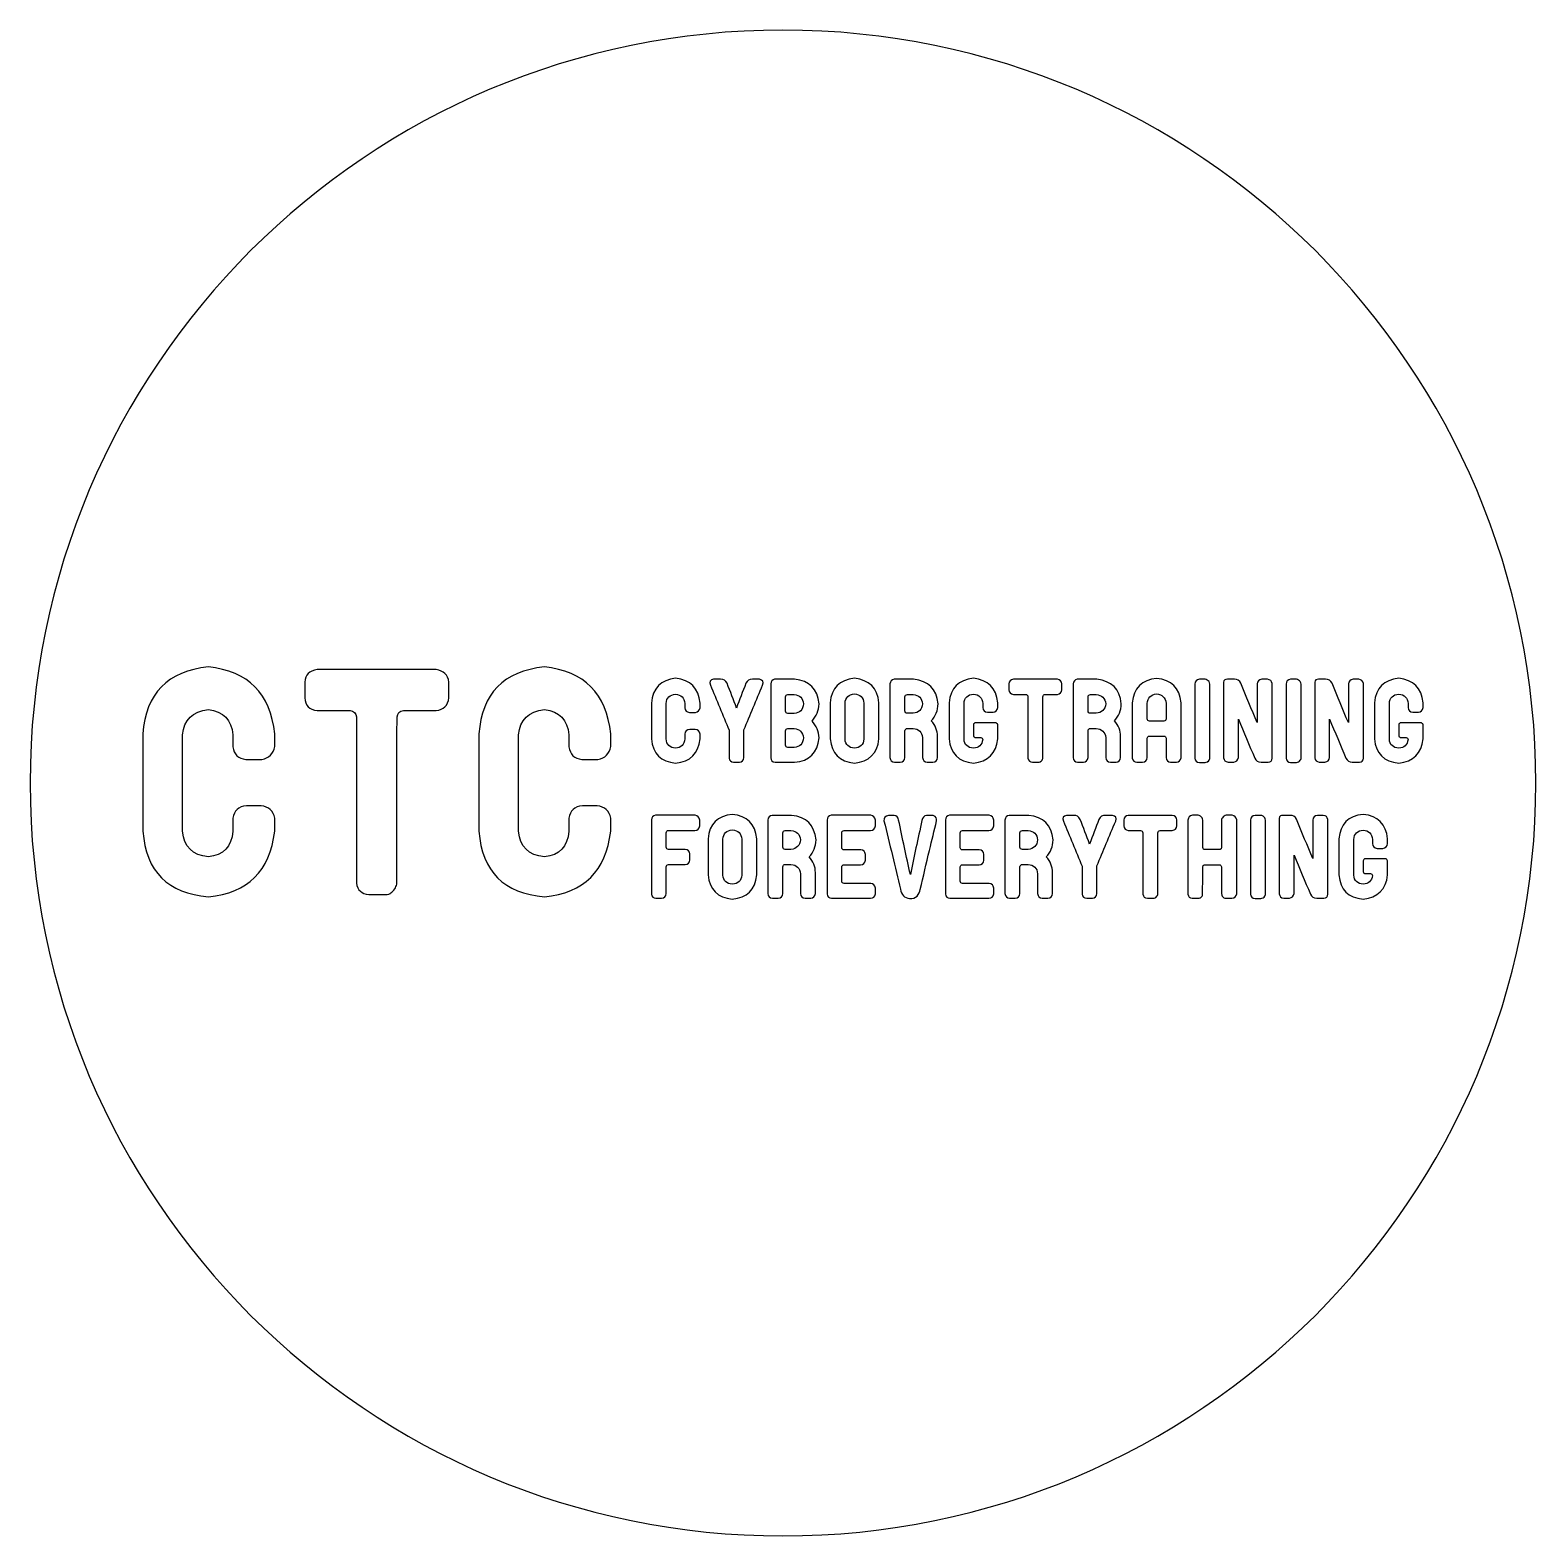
# Model space of a CAD drawing. Extents: x 26 to 109, y 103 to 277.
# Drawn here: x 26.2 to 108.5, y 103.5 to 185.8 of the extents above; entities that cross this region are included whole.
import ezdxf

# ---------------------------------------------------------------- set-up
doc = ezdxf.new("R2010")
doc.units = 0
doc.header["$MEASUREMENT"] = 0
doc.layers.add('LAYER_1', color=7, linetype='CONTINUOUS')

# ---------------------------------------------------------------- blocks, each defined once
blk = doc.blocks.new('BLOCK_3')
at = {"layer": 'LAYER_1', "color": 5}
for points, knots in [([(62.852, 148.727), (62.823, 148.578), (62.737, 148.491), (62.592, 148.467), (62.592, 148.467), (62.271, 148.467), (62.271, 148.467), (62.118, 148.483), (62.031, 148.568), (62.011, 148.721), (62.011, 148.721), (62.011, 148.963), (62.011, 148.963), (61.982, 149.266), (61.817, 149.435), (61.515, 149.471), (61.196, 149.435), (61.023, 149.266), (60.994, 148.963), (60.994, 148.963), (60.994, 147.022), (60.994, 147.022), (61.023, 146.707), (61.196, 146.536), (61.515, 146.508), (61.817, 146.536), (61.982, 146.707), (62.011, 147.022), (62.011, 147.022), (62.011, 147.282), (62.011, 147.282), (62.031, 147.435), (62.122, 147.519), (62.283, 147.536), (62.283, 147.536), (62.58, 147.536), (62.58, 147.536), (62.733, 147.516), (62.823, 147.431), (62.852, 147.282), (62.852, 147.282), (62.852, 147.022), (62.852, 147.022), (62.759, 146.215), (62.314, 145.776), (61.515, 145.703), (60.7, 145.767), (60.261, 146.207), (60.196, 147.022), (60.196, 147.022), (60.196, 148.982), (60.196, 148.982), (60.257, 149.796), (60.696, 150.246), (61.515, 150.331), (62.321, 150.246), (62.767, 149.796), (62.852, 148.982), (62.852, 148.982), (62.852, 148.727), (62.852, 148.727)], [0, 0, 0, 0, 1, 1, 1, 2, 2, 2, 3, 3, 3, 4, 4, 4, 5, 5, 5, 6, 6, 6, 7, 7, 7, 8, 8, 8, 9, 9, 9, 10, 10, 10, 11, 11, 11, 12, 12, 12, 13, 13, 13, 14, 14, 14, 15, 15, 15, 16, 16, 16, 17, 17, 17, 18, 18, 18, 19, 19, 19, 20, 20, 20, 20]), ([(66.094, 150.276), (66.283, 150.244), (66.342, 150.139), (66.269, 149.961), (65.923, 149.147), (65.582, 148.33), (65.247, 147.512), (65.247, 147.003), (65.247, 146.499), (65.247, 145.999), (65.231, 145.85), (65.148, 145.766), (64.999, 145.745), (64.999, 145.745), (64.684, 145.745), (64.684, 145.745), (64.539, 145.761), (64.455, 145.838), (64.431, 145.975), (64.431, 145.975), (64.431, 147.499), (64.431, 147.499), (64.096, 148.322), (63.757, 149.143), (63.414, 149.961), (63.342, 150.143), (63.398, 150.248), (63.583, 150.276), (63.583, 150.276), (63.971, 150.276), (63.971, 150.276), (64.136, 150.284), (64.255, 150.211), (64.328, 150.058), (64.501, 149.607), (64.672, 149.157), (64.842, 148.709), (65.007, 149.157), (65.178, 149.607), (65.356, 150.058), (65.424, 150.211), (65.544, 150.284), (65.713, 150.276), (65.713, 150.276), (66.094, 150.276), (66.094, 150.276)], [0, 0, 0, 0, 1, 1, 1, 2, 2, 2, 3, 3, 3, 4, 4, 4, 5, 5, 5, 6, 6, 6, 7, 7, 7, 8, 8, 8, 9, 9, 9, 10, 10, 10, 11, 11, 11, 12, 12, 12, 13, 13, 13, 14, 14, 14, 15, 15, 15, 15]), ([(69.354, 148.933), (69.342, 148.57), (69.213, 148.258), (68.967, 147.996), (69.213, 147.737), (69.342, 147.431), (69.354, 147.076), (69.274, 146.257), (68.826, 145.814), (68.011, 145.745), (68.011, 145.745), (66.953, 145.745), (66.953, 145.745), (66.799, 145.758), (66.719, 145.84), (66.711, 145.993), (66.711, 145.993), (66.711, 146.265), (66.711, 146.265), (66.711, 146.265), (66.711, 149.744), (66.711, 149.744), (66.711, 149.744), (66.711, 150.022), (66.711, 150.022), (66.719, 150.159), (66.79, 150.246), (66.923, 150.282), (66.923, 150.282), (68.011, 150.282), (68.011, 150.282), (68.822, 150.201), (69.27, 149.752), (69.354, 148.933)], [0, 0, 0, 0, 1, 1, 1, 2, 2, 2, 3, 3, 3, 4, 4, 4, 5, 5, 5, 6, 6, 6, 7, 7, 7, 8, 8, 8, 9, 9, 9, 10, 10, 10, 11, 11, 11, 11]), ([(71.284, 150.331), (72.095, 150.25), (72.54, 149.804), (72.621, 148.994), (72.621, 148.994), (72.621, 147.022), (72.621, 147.022), (72.536, 146.215), (72.091, 145.776), (71.284, 145.703), (70.477, 145.78), (70.036, 146.219), (69.959, 147.022), (69.959, 147.022), (69.959, 148.994), (69.959, 148.994), (70.028, 149.804), (70.469, 150.25), (71.284, 150.331)], [0, 0, 0, 0, 1, 1, 1, 2, 2, 2, 3, 3, 3, 4, 4, 4, 5, 5, 5, 6, 6, 6, 6]), ([(75.482, 148.002), (75.712, 147.763), (75.825, 147.479), (75.821, 147.149), (75.821, 147.149), (75.821, 145.999), (75.821, 145.999), (75.805, 145.842), (75.722, 145.76), (75.573, 145.751), (75.573, 145.751), (75.264, 145.751), (75.264, 145.751), (75.107, 145.76), (75.023, 145.842), (75.01, 145.999), (75.01, 145.999), (75.01, 147.088), (75.01, 147.088), (74.974, 147.399), (74.801, 147.568), (74.49, 147.596), (74.49, 147.596), (74.369, 147.596), (74.369, 147.596), (74.369, 147.596), (74.176, 147.596), (74.176, 147.596), (74.099, 147.588), (74.054, 147.546), (74.042, 147.469), (74.042, 147.469), (74.042, 145.999), (74.042, 145.999), (74.026, 145.842), (73.942, 145.76), (73.788, 145.751), (73.788, 145.751), (73.474, 145.751), (73.474, 145.751), (73.324, 145.763), (73.242, 145.846), (73.226, 145.999), (73.226, 145.999), (73.226, 147.596), (73.226, 147.596), (73.226, 147.596), (73.226, 148.419), (73.226, 148.419), (73.226, 148.419), (73.226, 150.022), (73.226, 150.022), (73.242, 150.163), (73.319, 150.248), (73.456, 150.276), (73.456, 150.276), (73.492, 150.276), (73.492, 150.276), (73.492, 150.276), (73.818, 150.276), (73.818, 150.276), (73.818, 150.276), (74.52, 150.276), (74.52, 150.276), (75.331, 150.195), (75.777, 149.748), (75.857, 148.933), (75.849, 148.574), (75.724, 148.264), (75.482, 148.002)], [0, 0, 0, 0, 1, 1, 1, 2, 2, 2, 3, 3, 3, 4, 4, 4, 5, 5, 5, 6, 6, 6, 7, 7, 7, 8, 8, 8, 9, 9, 9, 10, 10, 10, 11, 11, 11, 12, 12, 12, 13, 13, 13, 14, 14, 14, 15, 15, 15, 16, 16, 16, 17, 17, 17, 18, 18, 18, 19, 19, 19, 20, 20, 20, 21, 21, 21, 22, 22, 22, 23, 23, 23, 23]), ([(78.549, 148.473), (78.396, 148.49), (78.311, 148.576), (78.295, 148.733), (78.295, 148.733), (78.295, 148.963), (78.295, 148.963), (78.263, 149.274), (78.093, 149.443), (77.787, 149.471), (77.468, 149.443), (77.297, 149.274), (77.273, 148.963), (77.273, 148.963), (77.273, 147.016), (77.273, 147.016), (77.297, 146.701), (77.468, 146.534), (77.787, 146.513), (78.081, 146.534), (78.251, 146.693), (78.295, 146.992), (78.279, 147.052), (78.243, 147.086), (78.186, 147.094), (78.186, 147.094), (77.908, 147.094), (77.908, 147.094), (77.831, 147.098), (77.791, 147.136), (77.787, 147.209), (77.787, 147.209), (77.787, 147.79), (77.787, 147.79), (77.795, 147.858), (77.835, 147.897), (77.908, 147.905), (77.908, 147.905), (78.991, 147.905), (78.991, 147.905), (79.055, 147.897), (79.097, 147.858), (79.118, 147.79), (79.118, 147.79), (79.118, 147.276), (79.118, 147.276), (79.118, 147.276), (79.118, 147.094), (79.118, 147.094), (79.118, 147.094), (79.118, 147.022), (79.118, 147.022), (79.029, 146.223), (78.585, 145.784), (77.787, 145.703), (76.972, 145.776), (76.531, 146.215), (76.462, 147.022), (76.462, 147.022), (76.462, 148.994), (76.462, 148.994), (76.531, 149.8), (76.972, 150.246), (77.787, 150.331), (78.589, 150.246), (79.033, 149.8), (79.118, 148.994), (79.118, 148.994), (79.118, 148.74), (79.118, 148.74), (79.094, 148.582), (79.007, 148.494), (78.858, 148.473), (78.858, 148.473), (78.549, 148.473), (78.549, 148.473)], [0, 0, 0, 0, 1, 1, 1, 2, 2, 2, 3, 3, 3, 4, 4, 4, 5, 5, 5, 6, 6, 6, 7, 7, 7, 8, 8, 8, 9, 9, 9, 10, 10, 10, 11, 11, 11, 12, 12, 12, 13, 13, 13, 14, 14, 14, 15, 15, 15, 16, 16, 16, 17, 17, 17, 18, 18, 18, 19, 19, 19, 20, 20, 20, 21, 21, 21, 22, 22, 22, 23, 23, 23, 24, 24, 24, 25, 25, 25, 25]), ([(82.372, 150.276), (82.521, 150.256), (82.606, 150.171), (82.626, 150.022), (82.626, 150.022), (82.626, 149.707), (82.626, 149.707), (82.606, 149.554), (82.521, 149.47), (82.372, 149.453), (82.372, 149.453), (81.713, 149.453), (81.713, 149.453), (81.632, 149.441), (81.59, 149.399), (81.585, 149.326), (81.582, 149.185), (81.58, 149.046), (81.58, 148.909), (81.58, 147.937), (81.58, 146.968), (81.58, 145.999), (81.58, 145.999), (81.58, 145.957), (81.58, 145.957), (81.568, 145.921), (81.553, 145.889), (81.537, 145.86), (81.513, 145.824), (81.487, 145.798), (81.459, 145.782), (81.45, 145.778), (81.449, 145.773), (81.452, 145.769), (81.452, 145.769), (81.447, 145.769), (81.447, 145.769), (81.406, 145.749), (81.366, 145.741), (81.325, 145.745), (81.325, 145.745), (81.011, 145.745), (81.011, 145.745), (80.87, 145.758), (80.787, 145.834), (80.763, 145.975), (80.763, 145.975), (80.763, 149.326), (80.763, 149.326), (80.755, 149.399), (80.712, 149.441), (80.636, 149.453), (80.636, 149.453), (79.97, 149.453), (79.97, 149.453), (79.817, 149.47), (79.735, 149.554), (79.723, 149.707), (79.723, 149.707), (79.723, 150.022), (79.723, 150.022), (79.735, 150.171), (79.817, 150.256), (79.97, 150.276), (79.97, 150.276), (82.372, 150.276), (82.372, 150.276)], [0, 0, 0, 0, 1, 1, 1, 2, 2, 2, 3, 3, 3, 4, 4, 4, 5, 5, 5, 6, 6, 6, 7, 7, 7, 8, 8, 8, 9, 9, 9, 10, 10, 10, 11, 11, 11, 12, 12, 12, 13, 13, 13, 14, 14, 14, 15, 15, 15, 16, 16, 16, 17, 17, 17, 18, 18, 18, 19, 19, 19, 20, 20, 20, 21, 21, 21, 22, 22, 22, 22]), ([(85.487, 148.002), (85.717, 147.763), (85.83, 147.479), (85.826, 147.149), (85.826, 147.149), (85.826, 145.999), (85.826, 145.999), (85.81, 145.842), (85.727, 145.76), (85.578, 145.751), (85.578, 145.751), (85.27, 145.751), (85.27, 145.751), (85.112, 145.76), (85.027, 145.842), (85.015, 145.999), (85.015, 145.999), (85.015, 147.088), (85.015, 147.088), (84.979, 147.399), (84.806, 147.568), (84.495, 147.596), (84.495, 147.596), (84.374, 147.596), (84.374, 147.596), (84.374, 147.596), (84.181, 147.596), (84.181, 147.596), (84.104, 147.588), (84.06, 147.546), (84.048, 147.469), (84.048, 147.469), (84.048, 145.999), (84.048, 145.999), (84.031, 145.842), (83.947, 145.76), (83.793, 145.751), (83.793, 145.751), (83.479, 145.751), (83.479, 145.751), (83.33, 145.763), (83.247, 145.846), (83.231, 145.999), (83.231, 145.999), (83.231, 147.596), (83.231, 147.596), (83.231, 147.596), (83.231, 148.419), (83.231, 148.419), (83.231, 148.419), (83.231, 150.022), (83.231, 150.022), (83.247, 150.163), (83.324, 150.248), (83.461, 150.276), (83.461, 150.276), (83.497, 150.276), (83.497, 150.276), (83.497, 150.276), (83.824, 150.276), (83.824, 150.276), (83.824, 150.276), (84.525, 150.276), (84.525, 150.276), (85.336, 150.195), (85.782, 149.748), (85.862, 148.933), (85.854, 148.574), (85.729, 148.264), (85.487, 148.002)], [0, 0, 0, 0, 1, 1, 1, 2, 2, 2, 3, 3, 3, 4, 4, 4, 5, 5, 5, 6, 6, 6, 7, 7, 7, 8, 8, 8, 9, 9, 9, 10, 10, 10, 11, 11, 11, 12, 12, 12, 13, 13, 13, 14, 14, 14, 15, 15, 15, 16, 16, 16, 17, 17, 17, 18, 18, 18, 19, 19, 19, 20, 20, 20, 21, 21, 21, 22, 22, 22, 23, 23, 23, 23]), ([(87.798, 150.324), (88.609, 150.248), (89.052, 149.802), (89.129, 148.988), (89.129, 148.988), (89.129, 145.993), (89.129, 145.993), (89.108, 145.844), (89.026, 145.761), (88.881, 145.745), (88.881, 145.745), (88.56, 145.745), (88.56, 145.745), (88.407, 145.766), (88.324, 145.852), (88.312, 146.006), (88.312, 146.006), (88.312, 147.052), (88.312, 147.052), (88.304, 147.125), (88.264, 147.167), (88.191, 147.179), (88.191, 147.179), (87.411, 147.179), (87.411, 147.179), (87.334, 147.167), (87.292, 147.125), (87.284, 147.052), (87.284, 147.052), (87.284, 146.006), (87.284, 146.006), (87.268, 145.848), (87.183, 145.761), (87.03, 145.745), (87.03, 145.745), (86.715, 145.745), (86.715, 145.745), (86.57, 145.758), (86.487, 145.834), (86.467, 145.975), (86.467, 145.975), (86.467, 148.988), (86.467, 148.988), (86.54, 149.798), (86.984, 150.244), (87.798, 150.324)], [0, 0, 0, 0, 1, 1, 1, 2, 2, 2, 3, 3, 3, 4, 4, 4, 5, 5, 5, 6, 6, 6, 7, 7, 7, 8, 8, 8, 9, 9, 9, 10, 10, 10, 11, 11, 11, 12, 12, 12, 13, 13, 13, 14, 14, 14, 15, 15, 15, 15]), ([(90.702, 150.01), (90.702, 150.01), (90.702, 146.435), (90.702, 146.435), (90.702, 146.435), (90.702, 145.987), (90.702, 145.987), (90.702, 145.987), (90.702, 145.957), (90.702, 145.957), (90.693, 145.917), (90.679, 145.882), (90.659, 145.854), (90.639, 145.818), (90.613, 145.79), (90.581, 145.769), (90.581, 145.769), (90.574, 145.769), (90.574, 145.769), (90.566, 145.769), (90.564, 145.767), (90.569, 145.763), (90.528, 145.747), (90.488, 145.739), (90.448, 145.739), (90.448, 145.739), (90.133, 145.739), (90.133, 145.739), (89.984, 145.743), (89.901, 145.82), (89.885, 145.969), (89.885, 145.969), (89.885, 150.016), (89.885, 150.016), (89.893, 150.165), (89.976, 150.252), (90.133, 150.276), (90.133, 150.276), (90.448, 150.276), (90.448, 150.276), (90.536, 150.268), (90.607, 150.226), (90.659, 150.149), (90.687, 150.105), (90.702, 150.058), (90.702, 150.01)], [0, 0, 0, 0, 1, 1, 1, 2, 2, 2, 3, 3, 3, 4, 4, 4, 5, 5, 5, 6, 6, 6, 7, 7, 7, 8, 8, 8, 9, 9, 9, 10, 10, 10, 11, 11, 11, 12, 12, 12, 13, 13, 13, 14, 14, 14, 15, 15, 15, 15]), ([(94.107, 145.969), (94.103, 145.828), (94.03, 145.758), (93.89, 145.758), (93.89, 145.758), (93.853, 145.758), (93.853, 145.758), (93.853, 145.758), (93.805, 145.758), (93.805, 145.758), (93.805, 145.758), (93.563, 145.758), (93.563, 145.758), (93.563, 145.758), (93.539, 145.758), (93.539, 145.758), (93.539, 145.758), (93.502, 145.758), (93.502, 145.758), (93.337, 145.749), (93.222, 145.82), (93.158, 145.969), (92.855, 146.679), (92.557, 147.389), (92.262, 148.098), (92.262, 148.098), (92.262, 146.447), (92.262, 146.447), (92.262, 146.447), (92.262, 146.012), (92.262, 146.012), (92.246, 145.854), (92.162, 145.769), (92.008, 145.758), (92.008, 145.758), (91.7, 145.758), (91.7, 145.758), (91.555, 145.769), (91.474, 145.846), (91.458, 145.987), (91.458, 145.987), (91.458, 150.083), (91.458, 150.083), (91.458, 150.083), (91.458, 150.113), (91.458, 150.113), (91.466, 150.234), (91.534, 150.288), (91.663, 150.276), (91.663, 150.276), (91.748, 150.276), (91.748, 150.276), (91.748, 150.276), (91.984, 150.276), (91.984, 150.276), (91.984, 150.276), (92.044, 150.276), (92.044, 150.276), (92.206, 150.288), (92.325, 150.218), (92.401, 150.064), (92.692, 149.342), (92.988, 148.625), (93.29, 147.911), (93.29, 147.911), (93.29, 150.022), (93.29, 150.022), (93.307, 150.171), (93.391, 150.256), (93.545, 150.276), (93.545, 150.276), (93.859, 150.276), (93.859, 150.276), (94, 150.264), (94.085, 150.187), (94.113, 150.046), (94.113, 150.046), (94.113, 148.915), (94.113, 148.915), (94.113, 148.915), (94.113, 147.082), (94.113, 147.082), (94.109, 146.719), (94.107, 146.358), (94.107, 145.999), (94.107, 145.999), (94.107, 145.969), (94.107, 145.969)], [0, 0, 0, 0, 1, 1, 1, 2, 2, 2, 3, 3, 3, 4, 4, 4, 5, 5, 5, 6, 6, 6, 7, 7, 7, 8, 8, 8, 9, 9, 9, 10, 10, 10, 11, 11, 11, 12, 12, 12, 13, 13, 13, 14, 14, 14, 15, 15, 15, 16, 16, 16, 17, 17, 17, 18, 18, 18, 19, 19, 19, 20, 20, 20, 21, 21, 21, 22, 22, 22, 23, 23, 23, 24, 24, 24, 25, 25, 25, 26, 26, 26, 27, 27, 27, 28, 28, 28, 29, 29, 29, 29]), ([(95.686, 150.01), (95.686, 150.01), (95.686, 146.435), (95.686, 146.435), (95.686, 146.435), (95.686, 145.987), (95.686, 145.987), (95.686, 145.987), (95.686, 145.957), (95.686, 145.957), (95.678, 145.917), (95.664, 145.882), (95.644, 145.854), (95.624, 145.818), (95.597, 145.79), (95.565, 145.769), (95.565, 145.769), (95.559, 145.769), (95.559, 145.769), (95.551, 145.769), (95.549, 145.767), (95.553, 145.763), (95.513, 145.747), (95.472, 145.739), (95.432, 145.739), (95.432, 145.739), (95.117, 145.739), (95.117, 145.739), (94.968, 145.743), (94.886, 145.82), (94.869, 145.969), (94.869, 145.969), (94.869, 150.016), (94.869, 150.016), (94.878, 150.165), (94.96, 150.252), (95.117, 150.276), (95.117, 150.276), (95.432, 150.276), (95.432, 150.276), (95.521, 150.268), (95.591, 150.226), (95.644, 150.149), (95.672, 150.105), (95.686, 150.058), (95.686, 150.01)], [0, 0, 0, 0, 1, 1, 1, 2, 2, 2, 3, 3, 3, 4, 4, 4, 5, 5, 5, 6, 6, 6, 7, 7, 7, 8, 8, 8, 9, 9, 9, 10, 10, 10, 11, 11, 11, 12, 12, 12, 13, 13, 13, 14, 14, 14, 15, 15, 15, 15]), ([(99.092, 145.969), (99.088, 145.828), (99.015, 145.758), (98.874, 145.758), (98.874, 145.758), (98.838, 145.758), (98.838, 145.758), (98.838, 145.758), (98.789, 145.758), (98.789, 145.758), (98.789, 145.758), (98.547, 145.758), (98.547, 145.758), (98.547, 145.758), (98.523, 145.758), (98.523, 145.758), (98.523, 145.758), (98.487, 145.758), (98.487, 145.758), (98.321, 145.749), (98.207, 145.82), (98.142, 145.969), (97.84, 146.679), (97.541, 147.389), (97.247, 148.098), (97.247, 148.098), (97.247, 146.447), (97.247, 146.447), (97.247, 146.447), (97.247, 146.012), (97.247, 146.012), (97.231, 145.854), (97.146, 145.769), (96.993, 145.758), (96.993, 145.758), (96.684, 145.758), (96.684, 145.758), (96.539, 145.769), (96.458, 145.846), (96.442, 145.987), (96.442, 145.987), (96.442, 150.083), (96.442, 150.083), (96.442, 150.083), (96.442, 150.113), (96.442, 150.113), (96.45, 150.234), (96.519, 150.288), (96.648, 150.276), (96.648, 150.276), (96.732, 150.276), (96.732, 150.276), (96.732, 150.276), (96.968, 150.276), (96.968, 150.276), (96.968, 150.276), (97.029, 150.276), (97.029, 150.276), (97.19, 150.288), (97.309, 150.218), (97.386, 150.064), (97.676, 149.342), (97.973, 148.625), (98.275, 147.911), (98.275, 147.911), (98.275, 150.022), (98.275, 150.022), (98.291, 150.171), (98.376, 150.256), (98.529, 150.276), (98.529, 150.276), (98.844, 150.276), (98.844, 150.276), (98.985, 150.264), (99.07, 150.187), (99.098, 150.046), (99.098, 150.046), (99.098, 148.915), (99.098, 148.915), (99.098, 148.915), (99.098, 147.082), (99.098, 147.082), (99.094, 146.719), (99.092, 146.358), (99.092, 145.999), (99.092, 145.999), (99.092, 145.969), (99.092, 145.969)], [0, 0, 0, 0, 1, 1, 1, 2, 2, 2, 3, 3, 3, 4, 4, 4, 5, 5, 5, 6, 6, 6, 7, 7, 7, 8, 8, 8, 9, 9, 9, 10, 10, 10, 11, 11, 11, 12, 12, 12, 13, 13, 13, 14, 14, 14, 15, 15, 15, 16, 16, 16, 17, 17, 17, 18, 18, 18, 19, 19, 19, 20, 20, 20, 21, 21, 21, 22, 22, 22, 23, 23, 23, 24, 24, 24, 25, 25, 25, 26, 26, 26, 27, 27, 27, 28, 28, 28, 29, 29, 29, 29]), ([(101.79, 148.473), (101.636, 148.49), (101.551, 148.576), (101.535, 148.733), (101.535, 148.733), (101.535, 148.963), (101.535, 148.963), (101.503, 149.274), (101.334, 149.443), (101.027, 149.471), (100.709, 149.443), (100.537, 149.274), (100.513, 148.963), (100.513, 148.963), (100.513, 147.016), (100.513, 147.016), (100.537, 146.701), (100.709, 146.534), (101.027, 146.513), (101.322, 146.534), (101.491, 146.693), (101.535, 146.992), (101.519, 147.052), (101.483, 147.086), (101.426, 147.094), (101.426, 147.094), (101.148, 147.094), (101.148, 147.094), (101.072, 147.098), (101.031, 147.136), (101.027, 147.209), (101.027, 147.209), (101.027, 147.79), (101.027, 147.79), (101.035, 147.858), (101.076, 147.897), (101.148, 147.905), (101.148, 147.905), (102.231, 147.905), (102.231, 147.905), (102.296, 147.897), (102.338, 147.858), (102.358, 147.79), (102.358, 147.79), (102.358, 147.276), (102.358, 147.276), (102.358, 147.276), (102.358, 147.094), (102.358, 147.094), (102.358, 147.094), (102.358, 147.022), (102.358, 147.022), (102.269, 146.223), (101.826, 145.784), (101.027, 145.703), (100.213, 145.776), (99.771, 146.215), (99.703, 147.022), (99.703, 147.022), (99.703, 148.994), (99.703, 148.994), (99.771, 149.8), (100.213, 150.246), (101.027, 150.331), (101.83, 150.246), (102.274, 149.8), (102.358, 148.994), (102.358, 148.994), (102.358, 148.74), (102.358, 148.74), (102.334, 148.582), (102.247, 148.494), (102.098, 148.473), (102.098, 148.473), (101.79, 148.473), (101.79, 148.473)], [0, 0, 0, 0, 1, 1, 1, 2, 2, 2, 3, 3, 3, 4, 4, 4, 5, 5, 5, 6, 6, 6, 7, 7, 7, 8, 8, 8, 9, 9, 9, 10, 10, 10, 11, 11, 11, 12, 12, 12, 13, 13, 13, 14, 14, 14, 15, 15, 15, 16, 16, 16, 17, 17, 17, 18, 18, 18, 19, 19, 19, 20, 20, 20, 21, 21, 21, 22, 22, 22, 23, 23, 23, 24, 24, 24, 25, 25, 25, 25]), ([(67.987, 148.413), (68.298, 148.437), (68.467, 148.61), (68.495, 148.933), (68.467, 149.248), (68.298, 149.419), (67.987, 149.447), (67.987, 149.447), (67.642, 149.447), (67.642, 149.447), (67.566, 149.435), (67.526, 149.391), (67.522, 149.314), (67.522, 149.314), (67.522, 148.54), (67.522, 148.54), (67.526, 148.455), (67.568, 148.413), (67.649, 148.413), (67.649, 148.413), (67.987, 148.413), (67.987, 148.413)], [0, 0, 0, 0, 1, 1, 1, 2, 2, 2, 3, 3, 3, 4, 4, 4, 5, 5, 5, 6, 6, 6, 7, 7, 7, 7]), ([(71.804, 147.016), (71.804, 147.016), (71.804, 148.969), (71.804, 148.969), (71.772, 149.284), (71.599, 149.455), (71.284, 149.483), (70.969, 149.451), (70.798, 149.28), (70.77, 148.969), (70.77, 148.969), (70.77, 147.016), (70.77, 147.016), (70.798, 146.701), (70.969, 146.534), (71.284, 146.513), (71.599, 146.534), (71.772, 146.701), (71.804, 147.016)], [0, 0, 0, 0, 1, 1, 1, 2, 2, 2, 3, 3, 3, 4, 4, 4, 5, 5, 5, 6, 6, 6, 6]), ([(74.49, 148.419), (74.801, 148.447), (74.974, 148.619), (75.01, 148.933), (74.974, 149.248), (74.801, 149.419), (74.49, 149.447), (74.49, 149.447), (74.176, 149.447), (74.176, 149.447), (74.095, 149.439), (74.051, 149.397), (74.042, 149.32), (74.042, 149.32), (74.042, 148.546), (74.042, 148.546), (74.051, 148.465), (74.095, 148.423), (74.176, 148.419), (74.176, 148.419), (74.49, 148.419), (74.49, 148.419)], [0, 0, 0, 0, 1, 1, 1, 2, 2, 2, 3, 3, 3, 4, 4, 4, 5, 5, 5, 6, 6, 6, 7, 7, 7, 7]), ([(84.495, 148.419), (84.806, 148.447), (84.979, 148.619), (85.015, 148.933), (84.979, 149.248), (84.806, 149.419), (84.495, 149.447), (84.495, 149.447), (84.181, 149.447), (84.181, 149.447), (84.1, 149.439), (84.056, 149.397), (84.048, 149.32), (84.048, 149.32), (84.048, 148.546), (84.048, 148.546), (84.056, 148.465), (84.1, 148.423), (84.181, 148.419), (84.181, 148.419), (84.495, 148.419), (84.495, 148.419)], [0, 0, 0, 0, 1, 1, 1, 2, 2, 2, 3, 3, 3, 4, 4, 4, 5, 5, 5, 6, 6, 6, 7, 7, 7, 7]), ([(88.312, 148.123), (88.312, 148.123), (88.312, 148.963), (88.312, 148.963), (88.28, 149.278), (88.109, 149.449), (87.798, 149.478), (87.483, 149.445), (87.312, 149.274), (87.284, 148.963), (87.284, 148.963), (87.284, 148.123), (87.284, 148.123), (87.288, 148.038), (87.33, 147.996), (87.411, 147.996), (87.411, 147.996), (88.191, 147.996), (88.191, 147.996), (88.26, 148.003), (88.3, 148.046), (88.312, 148.123)], [0, 0, 0, 0, 1, 1, 1, 2, 2, 2, 3, 3, 3, 4, 4, 4, 5, 5, 5, 6, 6, 6, 7, 7, 7, 7]), ([(67.987, 146.556), (68.298, 146.58), (68.467, 146.753), (68.495, 147.076), (68.463, 147.386), (68.294, 147.558), (67.987, 147.59), (67.987, 147.59), (67.649, 147.59), (67.649, 147.59), (67.568, 147.582), (67.526, 147.538), (67.522, 147.457), (67.522, 147.457), (67.522, 146.683), (67.522, 146.683), (67.526, 146.602), (67.566, 146.56), (67.642, 146.556), (67.642, 146.556), (67.987, 146.556), (67.987, 146.556)], [0, 0, 0, 0, 1, 1, 1, 2, 2, 2, 3, 3, 3, 4, 4, 4, 5, 5, 5, 6, 6, 6, 7, 7, 7, 7]), ([(62.573, 142.849), (62.722, 142.825), (62.809, 142.738), (62.834, 142.589), (62.834, 142.589), (62.834, 142.274), (62.834, 142.274), (62.809, 142.113), (62.721, 142.028), (62.567, 142.02), (62.567, 142.02), (61.128, 142.02), (61.128, 142.02), (61.047, 142.012), (61.003, 141.968), (60.994, 141.887), (60.994, 141.887), (60.994, 141.107), (60.994, 141.107), (61.003, 141.026), (61.047, 140.984), (61.128, 140.98), (61.128, 140.98), (62.041, 140.98), (62.041, 140.98), (62.19, 140.96), (62.273, 140.877), (62.289, 140.732), (62.289, 140.732), (62.289, 140.405), (62.289, 140.405), (62.273, 140.248), (62.188, 140.167), (62.035, 140.163), (62.035, 140.163), (61.128, 140.163), (61.128, 140.163), (61.047, 140.151), (61.003, 140.105), (60.994, 140.024), (60.994, 140.024), (60.994, 139.352), (60.994, 139.352), (60.994, 139.352), (60.994, 138.566), (60.994, 138.566), (60.982, 138.413), (60.9, 138.328), (60.747, 138.312), (60.747, 138.312), (60.438, 138.312), (60.438, 138.312), (60.293, 138.32), (60.212, 138.395), (60.196, 138.536), (60.196, 138.536), (60.196, 139.352), (60.196, 139.352), (60.196, 139.352), (60.196, 139.431), (60.196, 139.431), (60.196, 139.431), (60.196, 142.31), (60.196, 142.31), (60.196, 142.31), (60.196, 142.595), (60.196, 142.595), (60.2, 142.736), (60.271, 142.821), (60.408, 142.849), (60.408, 142.849), (62.573, 142.849), (62.573, 142.849)], [0, 0, 0, 0, 1, 1, 1, 2, 2, 2, 3, 3, 3, 4, 4, 4, 5, 5, 5, 6, 6, 6, 7, 7, 7, 8, 8, 8, 9, 9, 9, 10, 10, 10, 11, 11, 11, 12, 12, 12, 13, 13, 13, 14, 14, 14, 15, 15, 15, 16, 16, 16, 17, 17, 17, 18, 18, 18, 19, 19, 19, 20, 20, 20, 21, 21, 21, 22, 22, 22, 23, 23, 23, 24, 24, 24, 24]), ([(64.612, 142.897), (65.423, 142.817), (65.868, 142.371), (65.949, 141.56), (65.949, 141.56), (65.949, 139.588), (65.949, 139.588), (65.864, 138.782), (65.419, 138.342), (64.612, 138.27), (63.805, 138.347), (63.364, 138.786), (63.287, 139.588), (63.287, 139.588), (63.287, 141.56), (63.287, 141.56), (63.356, 142.371), (63.797, 142.817), (64.612, 142.897)], [0, 0, 0, 0, 1, 1, 1, 2, 2, 2, 3, 3, 3, 4, 4, 4, 5, 5, 5, 6, 6, 6, 6]), ([(68.81, 140.569), (69.04, 140.33), (69.153, 140.046), (69.149, 139.716), (69.149, 139.716), (69.149, 138.566), (69.149, 138.566), (69.133, 138.409), (69.05, 138.327), (68.901, 138.318), (68.901, 138.318), (68.592, 138.318), (68.592, 138.318), (68.435, 138.327), (68.35, 138.409), (68.338, 138.566), (68.338, 138.566), (68.338, 139.655), (68.338, 139.655), (68.302, 139.966), (68.129, 140.135), (67.818, 140.163), (67.818, 140.163), (67.697, 140.163), (67.697, 140.163), (67.697, 140.163), (67.504, 140.163), (67.504, 140.163), (67.427, 140.155), (67.383, 140.113), (67.371, 140.036), (67.371, 140.036), (67.371, 138.566), (67.371, 138.566), (67.354, 138.409), (67.27, 138.327), (67.116, 138.318), (67.116, 138.318), (66.802, 138.318), (66.802, 138.318), (66.652, 138.33), (66.57, 138.413), (66.554, 138.566), (66.554, 138.566), (66.554, 140.163), (66.554, 140.163), (66.554, 140.163), (66.554, 140.986), (66.554, 140.986), (66.554, 140.986), (66.554, 142.589), (66.554, 142.589), (66.57, 142.73), (66.646, 142.815), (66.784, 142.843), (66.784, 142.843), (66.82, 142.843), (66.82, 142.843), (66.82, 142.843), (67.146, 142.843), (67.146, 142.843), (67.146, 142.843), (67.848, 142.843), (67.848, 142.843), (68.659, 142.762), (69.105, 142.315), (69.185, 141.5), (69.177, 141.141), (69.052, 140.83), (68.81, 140.569)], [0, 0, 0, 0, 1, 1, 1, 2, 2, 2, 3, 3, 3, 4, 4, 4, 5, 5, 5, 6, 6, 6, 7, 7, 7, 8, 8, 8, 9, 9, 9, 10, 10, 10, 11, 11, 11, 12, 12, 12, 13, 13, 13, 14, 14, 14, 15, 15, 15, 16, 16, 16, 17, 17, 17, 18, 18, 18, 19, 19, 19, 20, 20, 20, 21, 21, 21, 22, 22, 22, 23, 23, 23, 23]), ([(70.715, 142.02), (70.639, 142.008), (70.597, 141.966), (70.588, 141.893), (70.588, 141.893), (70.588, 141.076), (70.588, 141.076), (70.601, 141.004), (70.643, 140.963), (70.715, 140.956), (70.715, 140.956), (71.629, 140.956), (71.629, 140.956), (71.782, 140.943), (71.867, 140.861), (71.883, 140.708), (71.883, 140.708), (71.883, 140.393), (71.883, 140.393), (71.867, 140.236), (71.78, 140.153), (71.623, 140.145), (71.623, 140.145), (70.715, 140.145), (70.715, 140.145), (70.643, 140.137), (70.601, 140.097), (70.588, 140.024), (70.588, 140.024), (70.588, 139.25), (70.588, 139.25), (70.597, 139.169), (70.639, 139.127), (70.715, 139.123), (70.715, 139.123), (72.173, 139.123), (72.173, 139.123), (72.318, 139.102), (72.405, 139.018), (72.434, 138.869), (72.434, 138.869), (72.434, 138.554), (72.434, 138.554), (72.405, 138.401), (72.315, 138.32), (72.161, 138.312), (72.161, 138.312), (70.032, 138.312), (70.032, 138.312), (69.883, 138.316), (69.802, 138.395), (69.79, 138.548), (69.79, 138.548), (69.79, 138.832), (69.79, 138.832), (69.79, 138.832), (69.79, 142.31), (69.79, 142.31), (69.79, 142.31), (69.79, 142.589), (69.79, 142.589), (69.794, 142.73), (69.867, 142.817), (70.008, 142.849), (70.008, 142.849), (72.173, 142.849), (72.173, 142.849), (72.318, 142.821), (72.405, 142.734), (72.434, 142.589), (72.434, 142.589), (72.434, 142.268), (72.434, 142.268), (72.405, 142.115), (72.315, 142.032), (72.161, 142.02), (72.161, 142.02), (70.715, 142.02), (70.715, 142.02)], [0, 0, 0, 0, 1, 1, 1, 2, 2, 2, 3, 3, 3, 4, 4, 4, 5, 5, 5, 6, 6, 6, 7, 7, 7, 8, 8, 8, 9, 9, 9, 10, 10, 10, 11, 11, 11, 12, 12, 12, 13, 13, 13, 14, 14, 14, 15, 15, 15, 16, 16, 16, 17, 17, 17, 18, 18, 18, 19, 19, 19, 20, 20, 20, 21, 21, 21, 22, 22, 22, 23, 23, 23, 24, 24, 24, 25, 25, 25, 26, 26, 26, 26]), ([(74.877, 138.79), (74.849, 138.661), (74.797, 138.542), (74.72, 138.433), (74.603, 138.328), (74.464, 138.286), (74.302, 138.306), (74.012, 138.334), (73.847, 138.5), (73.806, 138.802), (73.657, 139.415), (73.508, 140.028), (73.359, 140.641), (73.206, 141.274), (73.052, 141.909), (72.899, 142.546), (72.891, 142.712), (72.972, 142.811), (73.141, 142.843), (73.141, 142.843), (73.456, 142.843), (73.456, 142.843), (73.601, 142.819), (73.681, 142.732), (73.698, 142.583), (73.911, 141.587), (74.125, 140.595), (74.339, 139.607), (74.44, 140.095), (74.543, 140.582), (74.647, 141.071), (74.756, 141.566), (74.865, 142.064), (74.974, 142.565), (74.994, 142.722), (75.079, 142.815), (75.228, 142.843), (75.228, 142.843), (75.543, 142.843), (75.543, 142.843), (75.567, 142.835), (75.591, 142.829), (75.615, 142.825), (75.744, 142.768), (75.797, 142.676), (75.773, 142.546), (75.643, 142.006), (75.514, 141.468), (75.385, 140.931), (75.216, 140.218), (75.047, 139.504), (74.877, 138.79)], [0, 0, 0, 0, 1, 1, 1, 2, 2, 2, 3, 3, 3, 4, 4, 4, 5, 5, 5, 6, 6, 6, 7, 7, 7, 8, 8, 8, 9, 9, 9, 10, 10, 10, 11, 11, 11, 12, 12, 12, 13, 13, 13, 14, 14, 14, 15, 15, 15, 16, 16, 16, 17, 17, 17, 17]), ([(77.188, 142.02), (77.111, 142.008), (77.069, 141.966), (77.061, 141.893), (77.061, 141.893), (77.061, 141.076), (77.061, 141.076), (77.073, 141.004), (77.115, 140.963), (77.188, 140.956), (77.188, 140.956), (78.101, 140.956), (78.101, 140.956), (78.255, 140.943), (78.339, 140.861), (78.355, 140.708), (78.355, 140.708), (78.355, 140.393), (78.355, 140.393), (78.339, 140.236), (78.253, 140.153), (78.095, 140.145), (78.095, 140.145), (77.188, 140.145), (77.188, 140.145), (77.115, 140.137), (77.073, 140.097), (77.061, 140.024), (77.061, 140.024), (77.061, 139.25), (77.061, 139.25), (77.069, 139.169), (77.111, 139.127), (77.188, 139.123), (77.188, 139.123), (78.646, 139.123), (78.646, 139.123), (78.791, 139.102), (78.878, 139.018), (78.906, 138.869), (78.906, 138.869), (78.906, 138.554), (78.906, 138.554), (78.878, 138.401), (78.787, 138.32), (78.634, 138.312), (78.634, 138.312), (76.505, 138.312), (76.505, 138.312), (76.355, 138.316), (76.274, 138.395), (76.262, 138.548), (76.262, 138.548), (76.262, 138.832), (76.262, 138.832), (76.262, 138.832), (76.262, 142.31), (76.262, 142.31), (76.262, 142.31), (76.262, 142.589), (76.262, 142.589), (76.267, 142.73), (76.339, 142.817), (76.48, 142.849), (76.48, 142.849), (78.646, 142.849), (78.646, 142.849), (78.791, 142.821), (78.878, 142.734), (78.906, 142.589), (78.906, 142.589), (78.906, 142.268), (78.906, 142.268), (78.878, 142.115), (78.787, 142.032), (78.634, 142.02), (78.634, 142.02), (77.188, 142.02), (77.188, 142.02)], [0, 0, 0, 0, 1, 1, 1, 2, 2, 2, 3, 3, 3, 4, 4, 4, 5, 5, 5, 6, 6, 6, 7, 7, 7, 8, 8, 8, 9, 9, 9, 10, 10, 10, 11, 11, 11, 12, 12, 12, 13, 13, 13, 14, 14, 14, 15, 15, 15, 16, 16, 16, 17, 17, 17, 18, 18, 18, 19, 19, 19, 20, 20, 20, 21, 21, 21, 22, 22, 22, 23, 23, 23, 24, 24, 24, 25, 25, 25, 26, 26, 26, 26]), ([(81.767, 140.569), (81.997, 140.33), (82.11, 140.046), (82.106, 139.716), (82.106, 139.716), (82.106, 138.566), (82.106, 138.566), (82.09, 138.409), (82.007, 138.327), (81.858, 138.318), (81.858, 138.318), (81.549, 138.318), (81.549, 138.318), (81.392, 138.327), (81.307, 138.409), (81.295, 138.566), (81.295, 138.566), (81.295, 139.655), (81.295, 139.655), (81.259, 139.966), (81.086, 140.135), (80.775, 140.163), (80.775, 140.163), (80.654, 140.163), (80.654, 140.163), (80.654, 140.163), (80.461, 140.163), (80.461, 140.163), (80.384, 140.155), (80.339, 140.113), (80.327, 140.036), (80.327, 140.036), (80.327, 138.566), (80.327, 138.566), (80.311, 138.409), (80.227, 138.327), (80.073, 138.318), (80.073, 138.318), (79.759, 138.318), (79.759, 138.318), (79.61, 138.33), (79.527, 138.413), (79.511, 138.566), (79.511, 138.566), (79.511, 140.163), (79.511, 140.163), (79.511, 140.163), (79.511, 140.986), (79.511, 140.986), (79.511, 140.986), (79.511, 142.589), (79.511, 142.589), (79.527, 142.73), (79.603, 142.815), (79.741, 142.843), (79.741, 142.843), (79.777, 142.843), (79.777, 142.843), (79.777, 142.843), (80.103, 142.843), (80.103, 142.843), (80.103, 142.843), (80.805, 142.843), (80.805, 142.843), (81.616, 142.762), (82.062, 142.315), (82.142, 141.5), (82.134, 141.141), (82.009, 140.83), (81.767, 140.569)], [0, 0, 0, 0, 1, 1, 1, 2, 2, 2, 3, 3, 3, 4, 4, 4, 5, 5, 5, 6, 6, 6, 7, 7, 7, 8, 8, 8, 9, 9, 9, 10, 10, 10, 11, 11, 11, 12, 12, 12, 13, 13, 13, 14, 14, 14, 15, 15, 15, 16, 16, 16, 17, 17, 17, 18, 18, 18, 19, 19, 19, 20, 20, 20, 21, 21, 21, 22, 22, 22, 23, 23, 23, 23]), ([(85.384, 142.843), (85.574, 142.811), (85.632, 142.706), (85.56, 142.528), (85.213, 141.714), (84.872, 140.897), (84.538, 140.079), (84.538, 139.57), (84.538, 139.067), (84.538, 138.566), (84.521, 138.417), (84.439, 138.332), (84.289, 138.312), (84.289, 138.312), (83.975, 138.312), (83.975, 138.312), (83.83, 138.328), (83.745, 138.405), (83.721, 138.542), (83.721, 138.542), (83.721, 140.066), (83.721, 140.066), (83.386, 140.889), (83.048, 141.71), (82.705, 142.528), (82.632, 142.71), (82.689, 142.815), (82.874, 142.843), (82.874, 142.843), (83.261, 142.843), (83.261, 142.843), (83.426, 142.851), (83.545, 142.778), (83.618, 142.625), (83.791, 142.173), (83.963, 141.724), (84.132, 141.276), (84.298, 141.724), (84.469, 142.173), (84.646, 142.625), (84.715, 142.778), (84.834, 142.851), (85.003, 142.843), (85.003, 142.843), (85.384, 142.843), (85.384, 142.843)], [0, 0, 0, 0, 1, 1, 1, 2, 2, 2, 3, 3, 3, 4, 4, 4, 5, 5, 5, 6, 6, 6, 7, 7, 7, 8, 8, 8, 9, 9, 9, 10, 10, 10, 11, 11, 11, 12, 12, 12, 13, 13, 13, 14, 14, 14, 15, 15, 15, 15]), ([(88.651, 142.843), (88.8, 142.823), (88.885, 142.738), (88.905, 142.589), (88.905, 142.589), (88.905, 142.274), (88.905, 142.274), (88.885, 142.121), (88.8, 142.036), (88.651, 142.02), (88.651, 142.02), (87.992, 142.02), (87.992, 142.02), (87.911, 142.008), (87.869, 141.966), (87.864, 141.893), (87.861, 141.752), (87.859, 141.613), (87.859, 141.476), (87.859, 140.504), (87.859, 139.534), (87.859, 138.566), (87.859, 138.566), (87.859, 138.524), (87.859, 138.524), (87.847, 138.488), (87.832, 138.455), (87.816, 138.427), (87.792, 138.391), (87.766, 138.364), (87.738, 138.349), (87.729, 138.344), (87.728, 138.34), (87.731, 138.336), (87.731, 138.336), (87.726, 138.336), (87.726, 138.336), (87.685, 138.316), (87.645, 138.308), (87.604, 138.312), (87.604, 138.312), (87.29, 138.312), (87.29, 138.312), (87.149, 138.324), (87.066, 138.401), (87.042, 138.542), (87.042, 138.542), (87.042, 141.893), (87.042, 141.893), (87.034, 141.966), (86.991, 142.008), (86.915, 142.02), (86.915, 142.02), (86.249, 142.02), (86.249, 142.02), (86.096, 142.036), (86.013, 142.121), (86.001, 142.274), (86.001, 142.274), (86.001, 142.589), (86.001, 142.589), (86.013, 142.738), (86.096, 142.823), (86.249, 142.843), (86.249, 142.843), (88.651, 142.843), (88.651, 142.843)], [0, 0, 0, 0, 1, 1, 1, 2, 2, 2, 3, 3, 3, 4, 4, 4, 5, 5, 5, 6, 6, 6, 7, 7, 7, 8, 8, 8, 9, 9, 9, 10, 10, 10, 11, 11, 11, 12, 12, 12, 13, 13, 13, 14, 14, 14, 15, 15, 15, 16, 16, 16, 17, 17, 17, 18, 18, 18, 19, 19, 19, 20, 20, 20, 21, 21, 21, 22, 22, 22, 22]), ([(91.918, 142.849), (92.054, 142.825), (92.139, 142.742), (92.172, 142.601), (92.172, 142.601), (92.172, 138.56), (92.172, 138.56), (92.147, 138.407), (92.061, 138.324), (91.911, 138.312), (91.911, 138.312), (91.597, 138.312), (91.597, 138.312), (91.504, 138.316), (91.434, 138.353), (91.385, 138.421), (91.361, 138.465), (91.349, 138.514), (91.349, 138.566), (91.345, 139.05), (91.343, 139.536), (91.343, 140.024), (91.331, 140.101), (91.286, 140.141), (91.21, 140.145), (91.21, 140.145), (90.399, 140.145), (90.399, 140.145), (90.347, 140.121), (90.32, 140.081), (90.32, 140.024), (90.316, 139.544), (90.312, 139.058), (90.308, 138.566), (90.308, 138.566), (90.308, 138.524), (90.308, 138.524), (90.3, 138.484), (90.29, 138.449), (90.278, 138.421), (90.254, 138.393), (90.226, 138.366), (90.193, 138.342), (90.181, 138.342), (90.175, 138.34), (90.175, 138.336), (90.139, 138.32), (90.103, 138.312), (90.066, 138.312), (90.066, 138.312), (89.74, 138.312), (89.74, 138.312), (89.603, 138.328), (89.526, 138.405), (89.51, 138.542), (89.51, 138.542), (89.51, 142.589), (89.51, 142.589), (89.518, 142.738), (89.598, 142.825), (89.752, 142.849), (89.752, 142.849), (90.066, 142.849), (90.066, 142.849), (90.155, 142.837), (90.226, 142.792), (90.278, 142.716), (90.298, 142.676), (90.312, 142.633), (90.32, 142.589), (90.32, 142.589), (90.32, 141.089), (90.32, 141.089), (90.328, 141.012), (90.371, 140.974), (90.448, 140.974), (90.448, 140.974), (91.264, 140.974), (91.264, 140.974), (91.309, 140.99), (91.335, 141.028), (91.343, 141.089), (91.343, 141.589), (91.345, 142.089), (91.349, 142.589), (91.349, 142.589), (91.349, 142.619), (91.349, 142.619), (91.353, 142.651), (91.367, 142.684), (91.391, 142.716), (91.411, 142.744), (91.437, 142.772), (91.47, 142.8), (91.466, 142.8), (91.468, 142.8), (91.476, 142.8), (91.476, 142.8), (91.482, 142.8), (91.482, 142.8), (91.518, 142.833), (91.557, 142.849), (91.597, 142.849), (91.597, 142.849), (91.918, 142.849), (91.918, 142.849)], [0, 0, 0, 0, 1, 1, 1, 2, 2, 2, 3, 3, 3, 4, 4, 4, 5, 5, 5, 6, 6, 6, 7, 7, 7, 8, 8, 8, 9, 9, 9, 10, 10, 10, 11, 11, 11, 12, 12, 12, 13, 13, 13, 14, 14, 14, 15, 15, 15, 16, 16, 16, 17, 17, 17, 18, 18, 18, 19, 19, 19, 20, 20, 20, 21, 21, 21, 22, 22, 22, 23, 23, 23, 24, 24, 24, 25, 25, 25, 26, 26, 26, 27, 27, 27, 28, 28, 28, 29, 29, 29, 30, 30, 30, 31, 31, 31, 32, 32, 32, 33, 33, 33, 34, 34, 34, 35, 35, 35, 35]), ([(93.744, 142.577), (93.744, 142.577), (93.744, 139.002), (93.744, 139.002), (93.744, 139.002), (93.744, 138.554), (93.744, 138.554), (93.744, 138.554), (93.744, 138.524), (93.744, 138.524), (93.736, 138.484), (93.722, 138.449), (93.702, 138.421), (93.682, 138.385), (93.655, 138.357), (93.623, 138.336), (93.623, 138.336), (93.617, 138.336), (93.617, 138.336), (93.609, 138.336), (93.607, 138.334), (93.611, 138.33), (93.571, 138.314), (93.531, 138.306), (93.49, 138.306), (93.49, 138.306), (93.176, 138.306), (93.176, 138.306), (93.026, 138.31), (92.944, 138.387), (92.928, 138.536), (92.928, 138.536), (92.928, 142.583), (92.928, 142.583), (92.936, 142.732), (93.018, 142.819), (93.176, 142.843), (93.176, 142.843), (93.49, 142.843), (93.49, 142.843), (93.579, 142.835), (93.649, 142.792), (93.702, 142.716), (93.73, 142.671), (93.744, 142.625), (93.744, 142.577)], [0, 0, 0, 0, 1, 1, 1, 2, 2, 2, 3, 3, 3, 4, 4, 4, 5, 5, 5, 6, 6, 6, 7, 7, 7, 8, 8, 8, 9, 9, 9, 10, 10, 10, 11, 11, 11, 12, 12, 12, 13, 13, 13, 14, 14, 14, 15, 15, 15, 15]), ([(97.15, 138.536), (97.146, 138.395), (97.073, 138.324), (96.932, 138.324), (96.932, 138.324), (96.896, 138.324), (96.896, 138.324), (96.896, 138.324), (96.848, 138.324), (96.848, 138.324), (96.848, 138.324), (96.605, 138.324), (96.605, 138.324), (96.605, 138.324), (96.581, 138.324), (96.581, 138.324), (96.581, 138.324), (96.545, 138.324), (96.545, 138.324), (96.38, 138.316), (96.265, 138.387), (96.2, 138.536), (95.898, 139.246), (95.599, 139.955), (95.305, 140.665), (95.305, 140.665), (95.305, 139.014), (95.305, 139.014), (95.305, 139.014), (95.305, 138.578), (95.305, 138.578), (95.289, 138.421), (95.204, 138.336), (95.051, 138.324), (95.051, 138.324), (94.742, 138.324), (94.742, 138.324), (94.597, 138.336), (94.517, 138.413), (94.5, 138.554), (94.5, 138.554), (94.5, 142.649), (94.5, 142.649), (94.5, 142.649), (94.5, 142.68), (94.5, 142.68), (94.508, 142.8), (94.577, 142.855), (94.706, 142.843), (94.706, 142.843), (94.791, 142.843), (94.791, 142.843), (94.791, 142.843), (95.026, 142.843), (95.026, 142.843), (95.026, 142.843), (95.087, 142.843), (95.087, 142.843), (95.248, 142.855), (95.368, 142.784), (95.444, 142.631), (95.734, 141.909), (96.031, 141.191), (96.333, 140.478), (96.333, 140.478), (96.333, 142.589), (96.333, 142.589), (96.349, 142.738), (96.434, 142.823), (96.587, 142.843), (96.587, 142.843), (96.902, 142.843), (96.902, 142.843), (97.043, 142.831), (97.128, 142.754), (97.156, 142.613), (97.156, 142.613), (97.156, 141.482), (97.156, 141.482), (97.156, 141.482), (97.156, 139.649), (97.156, 139.649), (97.152, 139.286), (97.15, 138.925), (97.15, 138.566), (97.15, 138.566), (97.15, 138.536), (97.15, 138.536)], [0, 0, 0, 0, 1, 1, 1, 2, 2, 2, 3, 3, 3, 4, 4, 4, 5, 5, 5, 6, 6, 6, 7, 7, 7, 8, 8, 8, 9, 9, 9, 10, 10, 10, 11, 11, 11, 12, 12, 12, 13, 13, 13, 14, 14, 14, 15, 15, 15, 16, 16, 16, 17, 17, 17, 18, 18, 18, 19, 19, 19, 20, 20, 20, 21, 21, 21, 22, 22, 22, 23, 23, 23, 24, 24, 24, 25, 25, 25, 26, 26, 26, 27, 27, 27, 28, 28, 28, 29, 29, 29, 29]), ([(99.848, 141.041), (99.695, 141.056), (99.61, 141.143), (99.594, 141.3), (99.594, 141.3), (99.594, 141.53), (99.594, 141.53), (99.562, 141.841), (99.392, 142.01), (99.085, 142.038), (98.767, 142.01), (98.596, 141.841), (98.571, 141.53), (98.571, 141.53), (98.571, 139.583), (98.571, 139.583), (98.596, 139.268), (98.767, 139.101), (99.085, 139.08), (99.38, 139.101), (99.55, 139.26), (99.594, 139.558), (99.577, 139.619), (99.541, 139.653), (99.485, 139.661), (99.485, 139.661), (99.207, 139.661), (99.207, 139.661), (99.13, 139.665), (99.09, 139.703), (99.085, 139.776), (99.085, 139.776), (99.085, 140.357), (99.085, 140.357), (99.094, 140.425), (99.134, 140.464), (99.207, 140.471), (99.207, 140.471), (100.29, 140.471), (100.29, 140.471), (100.354, 140.464), (100.396, 140.425), (100.417, 140.357), (100.417, 140.357), (100.417, 139.842), (100.417, 139.842), (100.417, 139.842), (100.417, 139.661), (100.417, 139.661), (100.417, 139.661), (100.417, 139.588), (100.417, 139.588), (100.328, 138.79), (99.884, 138.351), (99.085, 138.27), (98.271, 138.342), (97.829, 138.782), (97.761, 139.588), (97.761, 139.588), (97.761, 141.56), (97.761, 141.56), (97.829, 142.367), (98.271, 142.813), (99.085, 142.897), (99.888, 142.813), (100.332, 142.367), (100.417, 141.56), (100.417, 141.56), (100.417, 141.307), (100.417, 141.307), (100.392, 141.149), (100.305, 141.061), (100.156, 141.041), (100.156, 141.041), (99.848, 141.041), (99.848, 141.041)], [0, 0, 0, 0, 1, 1, 1, 2, 2, 2, 3, 3, 3, 4, 4, 4, 5, 5, 5, 6, 6, 6, 7, 7, 7, 8, 8, 8, 9, 9, 9, 10, 10, 10, 11, 11, 11, 12, 12, 12, 13, 13, 13, 14, 14, 14, 15, 15, 15, 16, 16, 16, 17, 17, 17, 18, 18, 18, 19, 19, 19, 20, 20, 20, 21, 21, 21, 22, 22, 22, 23, 23, 23, 24, 24, 24, 25, 25, 25, 25]), ([(65.132, 139.583), (65.132, 139.583), (65.132, 141.536), (65.132, 141.536), (65.1, 141.851), (64.927, 142.022), (64.612, 142.05), (64.297, 142.018), (64.126, 141.847), (64.098, 141.536), (64.098, 141.536), (64.098, 139.583), (64.098, 139.583), (64.126, 139.268), (64.297, 139.101), (64.612, 139.08), (64.927, 139.101), (65.1, 139.268), (65.132, 139.583)], [0, 0, 0, 0, 1, 1, 1, 2, 2, 2, 3, 3, 3, 4, 4, 4, 5, 5, 5, 6, 6, 6, 6]), ([(67.818, 140.986), (68.129, 141.014), (68.302, 141.185), (68.338, 141.5), (68.302, 141.814), (68.129, 141.986), (67.818, 142.014), (67.818, 142.014), (67.504, 142.014), (67.504, 142.014), (67.423, 142.006), (67.378, 141.964), (67.371, 141.887), (67.371, 141.887), (67.371, 141.113), (67.371, 141.113), (67.378, 141.032), (67.423, 140.99), (67.504, 140.986), (67.504, 140.986), (67.818, 140.986), (67.818, 140.986)], [0, 0, 0, 0, 1, 1, 1, 2, 2, 2, 3, 3, 3, 4, 4, 4, 5, 5, 5, 6, 6, 6, 7, 7, 7, 7]), ([(80.775, 140.986), (81.086, 141.014), (81.259, 141.185), (81.295, 141.5), (81.259, 141.814), (81.086, 141.986), (80.775, 142.014), (80.775, 142.014), (80.461, 142.014), (80.461, 142.014), (80.38, 142.006), (80.336, 141.964), (80.327, 141.887), (80.327, 141.887), (80.327, 141.113), (80.327, 141.113), (80.336, 141.032), (80.38, 140.99), (80.461, 140.986), (80.461, 140.986), (80.775, 140.986), (80.775, 140.986)], [0, 0, 0, 0, 1, 1, 1, 2, 2, 2, 3, 3, 3, 4, 4, 4, 5, 5, 5, 6, 6, 6, 7, 7, 7, 7])]:
    blk.add_open_spline(points, degree=3, knots=knots, dxfattribs=at)
blk = doc.blocks.new('BLOCK_4')
at = {"layer": 'LAYER_1', "color": 7}
for points, knots in [([(39.607, 146.604), (39.53, 146.199), (39.295, 145.964), (38.901, 145.899), (38.901, 145.899), (38.031, 145.899), (38.031, 145.899), (37.616, 145.942), (37.38, 146.172), (37.326, 146.588), (37.326, 146.588), (37.326, 147.244), (37.326, 147.244), (37.249, 148.064), (36.801, 148.524), (35.981, 148.622), (35.116, 148.524), (34.646, 148.064), (34.569, 147.244), (34.569, 147.244), (34.569, 141.977), (34.569, 141.977), (34.646, 141.124), (35.116, 140.659), (35.981, 140.582), (36.801, 140.659), (37.249, 141.124), (37.326, 141.977), (37.326, 141.977), (37.326, 142.683), (37.326, 142.683), (37.38, 143.098), (37.627, 143.328), (38.064, 143.372), (38.064, 143.372), (38.868, 143.372), (38.868, 143.372), (39.284, 143.317), (39.53, 143.087), (39.607, 142.683), (39.607, 142.683), (39.607, 141.977), (39.607, 141.977), (39.355, 139.789), (38.146, 138.597), (35.981, 138.4), (33.771, 138.575), (32.578, 139.767), (32.404, 141.977), (32.404, 141.977), (32.404, 147.293), (32.404, 147.293), (32.568, 149.503), (33.76, 150.723), (35.981, 150.952), (38.168, 150.723), (39.377, 149.503), (39.607, 147.293), (39.607, 147.293), (39.607, 146.604), (39.607, 146.604)], [0, 0, 0, 0, 1, 1, 1, 2, 2, 2, 3, 3, 3, 4, 4, 4, 5, 5, 5, 6, 6, 6, 7, 7, 7, 8, 8, 8, 9, 9, 9, 10, 10, 10, 11, 11, 11, 12, 12, 12, 13, 13, 13, 14, 14, 14, 15, 15, 15, 16, 16, 16, 17, 17, 17, 18, 18, 18, 19, 19, 19, 20, 20, 20, 20]), ([(48.435, 150.805), (48.839, 150.75), (49.069, 150.52), (49.124, 150.116), (49.124, 150.116), (49.124, 149.262), (49.124, 149.262), (49.069, 148.847), (48.839, 148.617), (48.435, 148.573), (48.435, 148.573), (46.646, 148.573), (46.646, 148.573), (46.427, 148.54), (46.312, 148.425), (46.301, 148.229), (46.29, 147.846), (46.285, 147.468), (46.285, 147.096), (46.285, 144.46), (46.285, 141.83), (46.285, 139.204), (46.285, 139.204), (46.285, 139.089), (46.285, 139.089), (46.252, 138.991), (46.214, 138.903), (46.17, 138.827), (46.104, 138.728), (46.033, 138.657), (45.957, 138.613), (45.935, 138.602), (45.929, 138.591), (45.94, 138.58), (45.94, 138.58), (45.924, 138.58), (45.924, 138.58), (45.815, 138.526), (45.705, 138.504), (45.596, 138.515), (45.596, 138.515), (44.743, 138.515), (44.743, 138.515), (44.359, 138.548), (44.135, 138.755), (44.07, 139.138), (44.07, 139.138), (44.07, 148.229), (44.07, 148.229), (44.048, 148.425), (43.933, 148.54), (43.725, 148.573), (43.725, 148.573), (41.92, 148.573), (41.92, 148.573), (41.504, 148.617), (41.28, 148.847), (41.247, 149.262), (41.247, 149.262), (41.247, 150.116), (41.247, 150.116), (41.28, 150.52), (41.504, 150.75), (41.92, 150.805), (41.92, 150.805), (48.435, 150.805), (48.435, 150.805)], [0, 0, 0, 0, 1, 1, 1, 2, 2, 2, 3, 3, 3, 4, 4, 4, 5, 5, 5, 6, 6, 6, 7, 7, 7, 8, 8, 8, 9, 9, 9, 10, 10, 10, 11, 11, 11, 12, 12, 12, 13, 13, 13, 14, 14, 14, 15, 15, 15, 16, 16, 16, 17, 17, 17, 18, 18, 18, 19, 19, 19, 20, 20, 20, 21, 21, 21, 22, 22, 22, 22]), ([(57.968, 146.604), (57.891, 146.199), (57.656, 145.964), (57.262, 145.899), (57.262, 145.899), (56.392, 145.899), (56.392, 145.899), (55.977, 145.942), (55.742, 146.172), (55.687, 146.588), (55.687, 146.588), (55.687, 147.244), (55.687, 147.244), (55.61, 148.064), (55.162, 148.524), (54.342, 148.622), (53.477, 148.524), (53.007, 148.064), (52.93, 147.244), (52.93, 147.244), (52.93, 141.977), (52.93, 141.977), (53.007, 141.124), (53.477, 140.659), (54.342, 140.582), (55.162, 140.659), (55.61, 141.124), (55.687, 141.977), (55.687, 141.977), (55.687, 142.683), (55.687, 142.683), (55.742, 143.098), (55.988, 143.328), (56.425, 143.372), (56.425, 143.372), (57.229, 143.372), (57.229, 143.372), (57.645, 143.317), (57.891, 143.087), (57.968, 142.683), (57.968, 142.683), (57.968, 141.977), (57.968, 141.977), (57.716, 139.789), (56.508, 138.597), (54.342, 138.4), (52.132, 138.575), (50.939, 139.767), (50.765, 141.977), (50.765, 141.977), (50.765, 147.293), (50.765, 147.293), (50.929, 149.503), (52.121, 150.723), (54.342, 150.952), (56.529, 150.723), (57.738, 149.503), (57.968, 147.293), (57.968, 147.293), (57.968, 146.604), (57.968, 146.604)], [0, 0, 0, 0, 1, 1, 1, 2, 2, 2, 3, 3, 3, 4, 4, 4, 5, 5, 5, 6, 6, 6, 7, 7, 7, 8, 8, 8, 9, 9, 9, 10, 10, 10, 11, 11, 11, 12, 12, 12, 13, 13, 13, 14, 14, 14, 15, 15, 15, 16, 16, 16, 17, 17, 17, 18, 18, 18, 19, 19, 19, 20, 20, 20, 20])]:
    blk.add_open_spline(points, degree=3, knots=knots, dxfattribs=at)
blk = doc.blocks.new('BLOCK_2')
at = {"layer": 'LAYER_1'}
for name in ['BLOCK_4', 'BLOCK_3']:
    blk.add_blockref(name, (0, 0), dxfattribs=at)

msp = doc.modelspace()

# ---------------------------------------------------------------- linework, layer by layer
at = {"layer": 'LAYER_1', "color": 1}
msp.add_open_spline([(108.52, 144.611), (108.52, 121.891), (90.101, 103.472), (67.381, 103.472), (44.661, 103.472), (26.243, 121.891), (26.243, 144.611), (26.243, 167.331), (44.661, 185.75), (67.381, 185.75), (90.101, 185.75), (108.52, 167.331), (108.52, 144.611)], degree=3, knots=[0, 0, 0, 0, 1, 1, 1, 2, 2, 2, 3, 3, 3, 4, 4, 4, 4], dxfattribs=at)

# ---------------------------------------------------------------- block references
at = {"layer": 'LAYER_1'}
msp.add_blockref('BLOCK_2', (0, 0), dxfattribs=at)

doc.saveas('drawing.dxf')
